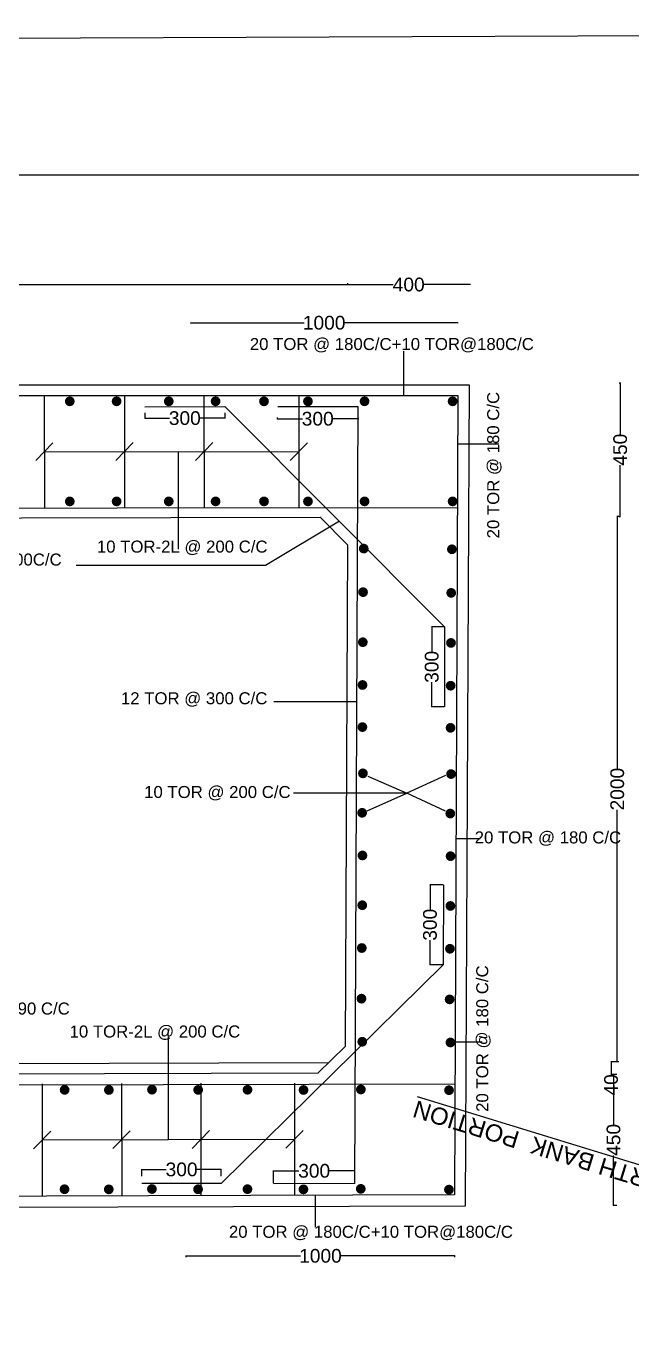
# Model space of a CAD drawing. Header units: metres. Extents: x 442 to 2947, y 212 to 1391.
# Drawn here: x 1349 to 1703, y 631 to 1391 of the extents above; entities that cross this region are included whole.
import ezdxf

# ---------------------------------------------------------------- set-up
doc = ezdxf.new("R2010")
doc.units = ezdxf.units.M
doc.header["$MEASUREMENT"] = 0
doc.layers.add('DRAWING', color=7, linetype='Continuous')
doc.layers.add('DRAWING @ 1', color=7, linetype='Continuous')
doc.styles.add('Notes', font='ARIAL_1.TTF', dxfattribs={"height": 0.1})
doc.styles.get("Standard").update_dxf_attribs({"font": 'ARIAL_1.TTF'})
doc.dimstyles.new('dig', dxfattribs={"dimtxt": 8, "dimasz": 0.18, "dimexe": 0.18, "dimexo": 0.0625, "dimgap": 0.09, "dimtad": 0, "dimdec": 4, "dimzin": 0, "dimdsep": 46, "dimtxsty": 'Standard', "dimblk": 'ARCHTICK', "dimcen": 0.09, "dimadec": 0, "dimazin": 0, "dimtfac": 1, "dimtdec": 4, "dimtofl": 0, "dimtmove": 0, "dimatfit": 3, "dimldrblk": 'ARCHTICK', "dimfxl": 0, "dimtolj": 1, "dimtzin": 0, "dimarcsym": 0})
doc.dimstyles.get("Standard").update_dxf_attribs({"dimtxt": 1, "dimasz": 1, "dimexe": 0.18, "dimexo": 0.0625, "dimgap": 0.09, "dimtad": 0, "dimtih": 1, "dimtoh": 1, "dimdec": 0, "dimzin": 0, "dimdsep": 46, "dimtxsty": 'Standard', "dimblk": 'OBLIQUE', "dimcen": 0, "dimse1": 1, "dimse2": 1, "dimadec": 0, "dimazin": 0, "dimtfac": 1, "dimtdec": 0, "dimtofl": 0, "dimtmove": 0, "dimatfit": 3, "dimfxl": 0, "dimtolj": 1, "dimtzin": 0, "dimarcsym": 0})
picture_1 = doc.add_image_def('image1.jpg', size_in_pixel=(7220, 3372))

# ---------------------------------------------------------------- blocks, each defined once
blk = doc.blocks.new('_Oblique')
at = {"color": 0, "linetype": 'ByBlock', "lineweight": -2}
blk.add_line((-0.5, -0.5), (0.5, 0.5), dxfattribs=at)
blk = doc.blocks.new('_ArchTick')
at = {"color": 0, "linetype": 'ByBlock', "const_width": 0.15}
blk.add_lwpolyline([(-0.5, -0.5), (0.5, 0.5)], dxfattribs=at)
blk = doc.blocks.new('*D117')
at = {"layer": 'Defpoints', "color": 0}
for p in [(1070.77, 1241.01), (1536.6, 1241.01), (1536.6, 1239.79)]:
    blk.add_point(p, dxfattribs=at)
at = {"layer": 'DRAWING', "color": 0, "lineweight": -2}
for p, q in [((1070.77, 1240.95), (1070.77, 1239.61)), ((1070.77, 1239.79), (1291.59, 1239.79)), ((1536.6, 1239.79), (1315.77, 1239.79)), ((1536.6, 1240.95), (1536.6, 1239.61))]:
    blk.add_line(p, q, dxfattribs=at)
at = {"layer": 'DRAWING', "color": 0, "lineweight": -2, "xscale": 0.18, "yscale": 0.18, "zscale": 0.18, "rotation": 180}
blk.add_blockref('_ArchTick', (1070.77, 1239.79), dxfattribs=at)
at = {"layer": 'DRAWING', "color": 0, "lineweight": -2, "xscale": 0.18, "yscale": 0.18, "zscale": 0.18}
blk.add_blockref('_ArchTick', (1536.6, 1239.79), dxfattribs=at)
at = {"layer": 'DRAWING', "color": 0, "insert": (1303.68, 1239.79), "char_height": 8, "attachment_point": 5}
blk.add_mtext('\\A1;2800', dxfattribs=at)
blk = doc.blocks.new('*D118')
at = {"layer": 'Defpoints', "color": 0}
for p in [(1536.69, 1240.02), (1536.69, 1239.88), (1607.89, 1240.46)]:
    blk.add_point(p, dxfattribs=at)
at = {"layer": 'DRAWING', "color": 0, "lineweight": -2}
for p, q in [((1536.69, 1239.94), (1536.69, 1240.2)), ((1536.69, 1240.02), (1563.21, 1240.02)), ((1607.89, 1240.02), (1581.36, 1240.02)), ((1607.89, 1240.4), (1607.89, 1239.84))]:
    blk.add_line(p, q, dxfattribs=at)
at = {"layer": 'DRAWING', "color": 0, "lineweight": -2, "xscale": 0.18, "yscale": 0.18, "zscale": 0.18, "rotation": 180}
blk.add_blockref('_ArchTick', (1536.69, 1240.02), dxfattribs=at)
at = {"layer": 'DRAWING', "color": 0, "lineweight": -2, "xscale": 0.18, "yscale": 0.18, "zscale": 0.18}
blk.add_blockref('_ArchTick', (1607.89, 1240.02), dxfattribs=at)
at = {"layer": 'DRAWING', "color": 0, "insert": (1572.29, 1240.02), "char_height": 8, "attachment_point": 5}
blk.add_mtext('\\A1;400', dxfattribs=at)
blk = doc.blocks.new('*D119')
at = {"layer": 'Defpoints', "color": 0}
for p in [(1444.92, 1217.82), (1444.92, 1217.73), (1600.98, 1217.82)]:
    blk.add_point(p, dxfattribs=at)
at = {"layer": 'DRAWING', "color": 0, "lineweight": -2}
for p, q in [((1444.92, 1217.76), (1444.92, 1217.55)), ((1444.92, 1217.73), (1511.3, 1217.73)), ((1600.98, 1217.73), (1534.59, 1217.73)), ((1600.98, 1217.76), (1600.98, 1217.55))]:
    blk.add_line(p, q, dxfattribs=at)
at = {"layer": 'DRAWING', "color": 0, "lineweight": -2, "xscale": 0.18, "yscale": 0.18, "zscale": 0.18, "rotation": 180}
blk.add_blockref('_ArchTick', (1444.92, 1217.73), dxfattribs=at)
at = {"layer": 'DRAWING', "color": 0, "lineweight": -2, "xscale": 0.18, "yscale": 0.18, "zscale": 0.18}
blk.add_blockref('_ArchTick', (1600.98, 1217.73), dxfattribs=at)
at = {"layer": 'DRAWING', "color": 0, "insert": (1522.95, 1217.73), "char_height": 8, "attachment_point": 5}
blk.add_mtext('\\A1;1000', dxfattribs=at)
blk = doc.blocks.new('*D122')
at = {"layer": 'Defpoints', "color": 0}
for p in [(1418.26, 1165.33), (1464.99, 1165.36), (1464.99, 1162.1)]:
    blk.add_point(p, dxfattribs=at)
at = {"layer": 'DRAWING', "color": 0, "lineweight": -2}
for p, q in [((1418.26, 1165.27), (1418.26, 1161.92)), ((1418.26, 1162.1), (1432.72, 1162.1)), ((1464.99, 1162.1), (1450.54, 1162.1)), ((1464.99, 1165.3), (1464.99, 1161.92))]:
    blk.add_line(p, q, dxfattribs=at)
at = {"layer": 'DRAWING', "color": 0, "lineweight": -2, "xscale": 0.18, "yscale": 0.18, "zscale": 0.18, "rotation": 180}
blk.add_blockref('_ArchTick', (1418.26, 1162.1), dxfattribs=at)
at = {"layer": 'DRAWING', "color": 0, "lineweight": -2, "xscale": 0.18, "yscale": 0.18, "zscale": 0.18}
blk.add_blockref('_ArchTick', (1464.99, 1162.1), dxfattribs=at)
at = {"layer": 'DRAWING', "color": 0, "insert": (1441.63, 1162.1), "char_height": 8, "attachment_point": 5}
blk.add_mtext('\\A1;300', dxfattribs=at)
blk = doc.blocks.new('*D123')
at = {"layer": 'Defpoints', "color": 0}
for p in [(1495.58, 1162.64), (1542.82, 1162.44), (1542.82, 1161.74)]:
    blk.add_point(p, dxfattribs=at)
at = {"layer": 'DRAWING', "color": 0, "lineweight": -2}
for p, q in [((1495.58, 1162.58), (1495.58, 1161.56)), ((1542.82, 1162.38), (1542.82, 1161.56)), ((1495.58, 1161.74), (1510.29, 1161.74)), ((1542.82, 1161.74), (1528.11, 1161.74))]:
    blk.add_line(p, q, dxfattribs=at)
at = {"layer": 'DRAWING', "color": 0, "lineweight": -2, "xscale": 0.18, "yscale": 0.18, "zscale": 0.18, "rotation": 180}
blk.add_blockref('_ArchTick', (1495.58, 1161.74), dxfattribs=at)
at = {"layer": 'DRAWING', "color": 0, "lineweight": -2, "xscale": 0.18, "yscale": 0.18, "zscale": 0.18}
blk.add_blockref('_ArchTick', (1542.82, 1161.74), dxfattribs=at)
at = {"layer": 'DRAWING', "color": 0, "insert": (1519.2, 1161.74), "char_height": 8, "attachment_point": 5}
blk.add_mtext('\\A1;300', dxfattribs=at)
blk = doc.blocks.new('*D131')
at = {"layer": 'Defpoints', "color": 0}
for p in [(1462.92, 723.83), (1416.59, 719.87), (1462.92, 719.87)]:
    blk.add_point(p, dxfattribs=at)
at = {"layer": 'DRAWING', "color": 0, "lineweight": -2}
for p, q in [((1416.59, 719.93), (1416.59, 724.01)), ((1416.59, 723.83), (1430.85, 723.83)), ((1462.92, 723.83), (1448.67, 723.83)), ((1462.92, 719.93), (1462.92, 724.01))]:
    blk.add_line(p, q, dxfattribs=at)
at = {"layer": 'DRAWING', "color": 0, "lineweight": -2, "xscale": 0.18, "yscale": 0.18, "zscale": 0.18, "rotation": 180}
blk.add_blockref('_ArchTick', (1416.59, 723.83), dxfattribs=at)
at = {"layer": 'DRAWING', "color": 0, "lineweight": -2, "xscale": 0.18, "yscale": 0.18, "zscale": 0.18}
blk.add_blockref('_ArchTick', (1462.92, 723.83), dxfattribs=at)
at = {"layer": 'DRAWING', "color": 0, "insert": (1439.76, 723.83), "char_height": 8, "attachment_point": 5}
blk.add_mtext('\\A1;300', dxfattribs=at)
blk = doc.blocks.new('*D132')
at = {"layer": 'Defpoints', "color": 0}
for p in [(1540.9, 723.02), (1493.36, 715.72), (1540.9, 715.51)]:
    blk.add_point(p, dxfattribs=at)
at = {"layer": 'DRAWING', "color": 0, "lineweight": -2}
for p, q in [((1493.36, 715.78), (1493.36, 723.2)), ((1493.36, 723.02), (1508.22, 723.02)), ((1540.9, 723.02), (1526.04, 723.02)), ((1540.9, 715.58), (1540.9, 723.2))]:
    blk.add_line(p, q, dxfattribs=at)
at = {"layer": 'DRAWING', "color": 0, "lineweight": -2, "xscale": 0.18, "yscale": 0.18, "zscale": 0.18, "rotation": 180}
blk.add_blockref('_ArchTick', (1493.36, 723.02), dxfattribs=at)
at = {"layer": 'DRAWING', "color": 0, "lineweight": -2, "xscale": 0.18, "yscale": 0.18, "zscale": 0.18}
blk.add_blockref('_ArchTick', (1540.9, 723.02), dxfattribs=at)
at = {"layer": 'DRAWING', "color": 0, "insert": (1517.13, 723.02), "char_height": 8, "attachment_point": 5}
blk.add_mtext('\\A1;300', dxfattribs=at)
blk = doc.blocks.new('*D133')
at = {"layer": 'Defpoints', "color": 0}
for p in [(1442.44, 672.63), (1599.14, 673.43), (1599.14, 672.63)]:
    blk.add_point(p, dxfattribs=at)
at = {"layer": 'DRAWING', "color": 0, "lineweight": -2}
for p, q in [((1442.44, 672.69), (1442.44, 673.61)), ((1442.44, 673.43), (1509.15, 673.43)), ((1599.14, 673.43), (1532.44, 673.43)), ((1599.14, 672.69), (1599.14, 673.61))]:
    blk.add_line(p, q, dxfattribs=at)
at = {"layer": 'DRAWING', "color": 0, "lineweight": -2, "xscale": 0.18, "yscale": 0.18, "zscale": 0.18, "rotation": 180}
blk.add_blockref('_ArchTick', (1442.44, 673.43), dxfattribs=at)
at = {"layer": 'DRAWING', "color": 0, "lineweight": -2, "xscale": 0.18, "yscale": 0.18, "zscale": 0.18}
blk.add_blockref('_ArchTick', (1599.14, 673.43), dxfattribs=at)
at = {"layer": 'DRAWING', "color": 0, "insert": (1520.79, 673.43), "char_height": 8, "attachment_point": 5}
blk.add_mtext('\\A1;1000', dxfattribs=at)
blk = doc.blocks.new('*D134')
at = {"layer": 'Defpoints', "color": 0}
for p in [(1584.74, 889.9), (1592.53, 889.9), (1592.4, 843.3)]:
    blk.add_point(p, dxfattribs=at)
at = {"layer": 'DRAWING', "color": 0, "lineweight": -2}
for p, q in [((1592.46, 889.9), (1584.56, 889.9)), ((1584.74, 889.9), (1584.74, 875.51)), ((1584.74, 843.3), (1584.74, 857.69)), ((1592.34, 843.3), (1584.56, 843.3))]:
    blk.add_line(p, q, dxfattribs=at)
at = {"layer": 'DRAWING', "color": 0, "lineweight": -2, "xscale": 0.18, "yscale": 0.18, "zscale": 0.18}
for p, rotation in [((1584.74, 889.9), 90), ((1584.74, 843.3), 270)]:
    blk.add_blockref('_ArchTick', p, dxfattribs=dict(at, rotation=rotation))
at = {"layer": 'DRAWING', "color": 0, "insert": (1584.74, 866.6), "char_height": 8, "attachment_point": 5, "rotation": 90}
blk.add_mtext('\\A1;300', dxfattribs=at)
blk = doc.blocks.new('*D137')
at = {"layer": 'Defpoints', "color": 0}
for p in [(1695.01, 1182.67), (1695.73, 1182.67), (1695.01, 1104.78)]:
    blk.add_point(p, dxfattribs=at)
at = {"layer": 'DRAWING', "color": 0, "lineweight": -2}
for p, q in [((1695.07, 1182.67), (1695.91, 1182.67)), ((1695.73, 1182.67), (1695.73, 1152.8)), ((1695.73, 1104.78), (1695.73, 1134.65)), ((1695.07, 1104.78), (1695.91, 1104.78))]:
    blk.add_line(p, q, dxfattribs=at)
at = {"layer": 'DRAWING', "color": 0, "lineweight": -2, "xscale": 0.18, "yscale": 0.18, "zscale": 0.18}
for p, rotation in [((1695.73, 1182.67), 90), ((1695.73, 1104.78), 270)]:
    blk.add_blockref('_ArchTick', p, dxfattribs=dict(at, rotation=rotation))
at = {"layer": 'DRAWING', "color": 0, "insert": (1695.73, 1143.72), "char_height": 8, "attachment_point": 5, "rotation": 90}
blk.add_mtext('\\A1;450', dxfattribs=at)
blk = doc.blocks.new('*D138')
at = {"layer": 'Defpoints', "color": 0}
for p in [(1695.01, 1104.78), (1694.03, 786.63), (1695.01, 786.63)]:
    blk.add_point(p, dxfattribs=at)
at = {"layer": 'DRAWING', "color": 0, "lineweight": -2}
for p, q in [((1694.94, 1104.78), (1693.85, 1104.78)), ((1694.03, 1104.78), (1694.03, 957.8)), ((1694.03, 786.63), (1694.03, 933.62)), ((1694.94, 786.63), (1693.85, 786.63))]:
    blk.add_line(p, q, dxfattribs=at)
at = {"layer": 'DRAWING', "color": 0, "lineweight": -2, "xscale": 0.18, "yscale": 0.18, "zscale": 0.18}
for p, rotation in [((1694.03, 1104.78), 90), ((1694.03, 786.63), 270)]:
    blk.add_blockref('_ArchTick', p, dxfattribs=dict(at, rotation=rotation))
at = {"layer": 'DRAWING', "color": 0, "insert": (1694.03, 945.71), "char_height": 8, "attachment_point": 5, "rotation": 90}
blk.add_mtext('\\A1;2000', dxfattribs=at)
blk = doc.blocks.new('*D139')
at = {"layer": 'Defpoints', "color": 0}
for p in [(1693.85, 786.63), (1690.4, 779.34), (1693.85, 779.34)]:
    blk.add_point(p, dxfattribs=at)
at = {"layer": 'DRAWING', "color": 0, "lineweight": -2}
for p, q in [((1693.79, 786.63), (1690.22, 786.63)), ((1690.4, 786.63), (1690.4, 779.34)), ((1693.79, 779.34), (1690.22, 779.34)), ((1690.4, 779.34), (1690.4, 779.16))]:
    blk.add_line(p, q, dxfattribs=at)
at = {"layer": 'DRAWING', "color": 0, "lineweight": -2, "xscale": 0.18, "yscale": 0.18, "zscale": 0.18}
for p, rotation in [((1690.4, 786.63), 90), ((1690.4, 779.34), 270)]:
    blk.add_blockref('_ArchTick', p, dxfattribs=dict(at, rotation=rotation))
at = {"layer": 'DRAWING', "color": 0, "insert": (1690.4, 773.19), "char_height": 8, "attachment_point": 5, "rotation": 90}
blk.add_mtext('\\A1;40', dxfattribs=at)
blk = doc.blocks.new('*D140')
at = {"layer": 'Defpoints', "color": 0}
for p in [(1693.79, 779.34), (1691.82, 702.84), (1693.79, 702.84)]:
    blk.add_point(p, dxfattribs=at)
at = {"layer": 'DRAWING', "color": 0, "lineweight": -2}
for p, q in [((1693.73, 779.34), (1691.64, 779.34)), ((1691.82, 779.34), (1691.82, 750.16)), ((1691.82, 702.84), (1691.82, 732.01)), ((1693.73, 702.84), (1691.64, 702.84))]:
    blk.add_line(p, q, dxfattribs=at)
at = {"layer": 'DRAWING', "color": 0, "lineweight": -2, "xscale": 0.18, "yscale": 0.18, "zscale": 0.18}
for p, rotation in [((1691.82, 779.34), 90), ((1691.82, 702.84), 270)]:
    blk.add_blockref('_ArchTick', p, dxfattribs=dict(at, rotation=rotation))
at = {"layer": 'DRAWING', "color": 0, "insert": (1691.82, 741.09), "char_height": 8, "attachment_point": 5, "rotation": 90}
blk.add_mtext('\\A1;450', dxfattribs=at)
blk = doc.blocks.new('*D160')
at = {"layer": 'Defpoints', "color": 0}
for p in [(1585.75, 1040.46), (1593.26, 1040.46), (1593.11, 993.63)]:
    blk.add_point(p, dxfattribs=at)
at = {"layer": 'DRAWING', "color": 0, "lineweight": -2}
for p, q in [((1593.2, 1040.46), (1585.57, 1040.46)), ((1585.75, 1040.46), (1585.75, 1025.95)), ((1585.75, 993.63), (1585.75, 1008.13)), ((1593.04, 993.63), (1585.57, 993.63))]:
    blk.add_line(p, q, dxfattribs=at)
at = {"layer": 'DRAWING', "color": 0, "lineweight": -2, "xscale": 0.18, "yscale": 0.18, "zscale": 0.18}
for p, rotation in [((1585.75, 1040.46), 90), ((1585.75, 993.63), 270)]:
    blk.add_blockref('_ArchTick', p, dxfattribs=dict(at, rotation=rotation))
at = {"layer": 'DRAWING', "color": 0, "insert": (1585.75, 1017.04), "char_height": 8, "attachment_point": 5, "rotation": 90}
blk.add_mtext('\\A1;300', dxfattribs=at)

msp = doc.modelspace()

# ---------------------------------------------------------------- hatches: boundary and pattern name
at = {"layer": 'DRAWING'}
h = msp.add_hatch(color=256, dxfattribs=at)
edge = h.paths.add_edge_path()
edge.add_arc((1374.52301, 1171.93747), 2.86135, 0, 360)
h = msp.add_hatch(color=256, dxfattribs=at)
edge = h.paths.add_edge_path()
edge.add_arc((1401.8329, 1171.93747), 2.86135, 0, 360)
h = msp.add_hatch(color=256, dxfattribs=at)
edge = h.paths.add_edge_path()
edge.add_arc((1432.28646, 1171.93747), 2.86135, 0, 360)
h = msp.add_hatch(color=256, dxfattribs=at)
edge = h.paths.add_edge_path()
edge.add_arc((1459.59636, 1171.93747), 2.86135, 0, 360)
h = msp.add_hatch(color=256, dxfattribs=at)
edge = h.paths.add_edge_path()
edge.add_arc((1487.85892, 1171.93747), 2.86135, 0, 360)
h = msp.add_hatch(color=256, dxfattribs=at)
edge = h.paths.add_edge_path()
edge.add_arc((1513.50594, 1171.93747), 2.86135, 0, 360)
h = msp.add_hatch(color=256, dxfattribs=at)
edge = h.paths.add_edge_path()
edge.add_arc((1546.53185, 1171.93747), 2.86135, 0, 360)
h = msp.add_hatch(color=256, dxfattribs=at)
edge = h.paths.add_edge_path()
edge.add_arc((1597.91396, 1171.93747), 2.86135, 0, 360)
h = msp.add_hatch(color=256, dxfattribs=at)
edge = h.paths.add_edge_path()
edge.add_arc((1374.52301, 1113.55304), 2.86135, 0, 360)
h = msp.add_hatch(color=256, dxfattribs=at)
edge = h.paths.add_edge_path()
edge.add_arc((1401.8329, 1113.55304), 2.86135, 0, 360)
h = msp.add_hatch(color=256, dxfattribs=at)
edge = h.paths.add_edge_path()
edge.add_arc((1432.28646, 1113.55304), 2.86135, 0, 360)
h = msp.add_hatch(color=256, dxfattribs=at)
edge = h.paths.add_edge_path()
edge.add_arc((1459.59636, 1113.55304), 2.86135, 0, 360)
h = msp.add_hatch(color=256, dxfattribs=at)
edge = h.paths.add_edge_path()
edge.add_arc((1487.85892, 1113.55304), 2.86135, 0, 360)
h = msp.add_hatch(color=256, dxfattribs=at)
edge = h.paths.add_edge_path()
edge.add_arc((1513.50594, 1113.55304), 2.86135, 0, 360)
h = msp.add_hatch(color=256, dxfattribs=at)
edge = h.paths.add_edge_path()
edge.add_arc((1546.53185, 1113.55304), 2.86135, 0, 360)
h = msp.add_hatch(color=256, dxfattribs=at)
edge = h.paths.add_edge_path()
edge.add_arc((1597.91396, 1113.55304), 2.86135, 0, 360)
h = msp.add_hatch(color=256, dxfattribs=at)
edge = h.paths.add_edge_path()
edge.add_arc((1546.05526, 1086.03829), 2.86135, 0, 360)
h = msp.add_hatch(color=256, dxfattribs=at)
edge = h.paths.add_edge_path()
edge.add_arc((1597.49824, 1085.61254), 2.86135, 0, 360)
h = msp.add_hatch(color=256, dxfattribs=at)
edge = h.paths.add_edge_path()
edge.add_arc((1545.65617, 1060.6141), 2.86135, 0, 360)
h = msp.add_hatch(color=256, dxfattribs=at)
edge = h.paths.add_edge_path()
edge.add_arc((1597.09915, 1060.18835), 2.86135, 0, 360)
h = msp.add_hatch(color=256, dxfattribs=at)
edge = h.paths.add_edge_path()
edge.add_arc((1545.53102, 1031.43109), 2.86135, 0, 360)
h = msp.add_hatch(color=256, dxfattribs=at)
edge = h.paths.add_edge_path()
edge.add_arc((1596.97399, 1031.00535), 2.86135, 0, 360)
h = msp.add_hatch(color=256, dxfattribs=at)
edge = h.paths.add_edge_path()
edge.add_arc((1545.33572, 1006.46665), 2.86135, 0, 360)
h = msp.add_hatch(color=256, dxfattribs=at)
edge = h.paths.add_edge_path()
edge.add_arc((1596.77869, 1006.04091), 2.86135, 0, 360)
h = msp.add_hatch(color=256, dxfattribs=at)
edge = h.paths.add_edge_path()
edge.add_arc((1545.27227, 981.90304), 2.86135, 0, 360)
h = msp.add_hatch(color=256, dxfattribs=at)
edge = h.paths.add_edge_path()
edge.add_arc((1596.71524, 981.4773), 2.86135, 0, 360)
h = msp.add_hatch(color=256, dxfattribs=at)
edge = h.paths.add_edge_path()
edge.add_arc((1545.5699, 954.91987), 2.86135, 0, 360)
h = msp.add_hatch(color=256, dxfattribs=at)
edge = h.paths.add_edge_path()
edge.add_arc((1597.01288, 954.49413), 2.86135, 0, 360)
h = msp.add_hatch(color=256, dxfattribs=at)
edge = h.paths.add_edge_path()
edge.add_arc((1545.11657, 931.90914), 2.86135, 0, 360)
h = msp.add_hatch(color=256, dxfattribs=at)
edge = h.paths.add_edge_path()
edge.add_arc((1596.55955, 931.48339), 2.86135, 0, 360)
h = msp.add_hatch(color=256, dxfattribs=at)
edge = h.paths.add_edge_path()
edge.add_arc((1545.29456, 907.02782), 2.86135, 0, 360)
h = msp.add_hatch(color=256, dxfattribs=at)
edge = h.paths.add_edge_path()
edge.add_arc((1596.73753, 906.60208), 2.86135, 0, 360)
h = msp.add_hatch(color=256, dxfattribs=at)
edge = h.paths.add_edge_path()
edge.add_arc((1545.20144, 877.99315), 2.86135, 0, 360)
h = msp.add_hatch(color=256, dxfattribs=at)
edge = h.paths.add_edge_path()
edge.add_arc((1596.64442, 877.56741), 2.86135, 0, 360)
h = msp.add_hatch(color=256, dxfattribs=at)
edge = h.paths.add_edge_path()
edge.add_arc((1544.92699, 853.01979), 2.86135, 0, 360)
h = msp.add_hatch(color=256, dxfattribs=at)
edge = h.paths.add_edge_path()
edge.add_arc((1596.36997, 852.59404), 2.86135, 0, 360)
h = msp.add_hatch(color=256, dxfattribs=at)
edge = h.paths.add_edge_path()
edge.add_arc((1544.74566, 823.48632), 2.86135, 0, 360)
h = msp.add_hatch(color=256, dxfattribs=at)
edge = h.paths.add_edge_path()
edge.add_arc((1596.18863, 823.06058), 2.86135, 0, 360)
h = msp.add_hatch(color=256, dxfattribs=at)
edge = h.paths.add_edge_path()
edge.add_arc((1545.19738, 798.34943), 2.86135, 0, 360)
h = msp.add_hatch(color=256, dxfattribs=at)
edge = h.paths.add_edge_path()
edge.add_arc((1596.64036, 797.92369), 2.86135, 0, 360)
h = msp.add_hatch(color=256, dxfattribs=at)
edge = h.paths.add_edge_path()
edge.add_arc((1371.4984, 770.27845), 2.86135, 0, 360)
h = msp.add_hatch(color=256, dxfattribs=at)
edge = h.paths.add_edge_path()
edge.add_arc((1397.32991, 770.2169), 2.86135, 0, 360)
h = msp.add_hatch(color=256, dxfattribs=at)
edge = h.paths.add_edge_path()
edge.add_arc((1422.48593, 770.40155), 2.86135, 0, 360)
h = msp.add_hatch(color=256, dxfattribs=at)
edge = h.paths.add_edge_path()
edge.add_arc((1449.42623, 770.27845), 2.86135, 0, 360)
h = msp.add_hatch(color=256, dxfattribs=at)
edge = h.paths.add_edge_path()
edge.add_arc((1478.24318, 770.34), 2.86135, 0, 360)
h = msp.add_hatch(color=256, dxfattribs=at)
edge = h.paths.add_edge_path()
edge.add_arc((1510.91253, 770.2169), 2.86135, 0, 360)
h = msp.add_hatch(color=256, dxfattribs=at)
edge = h.paths.add_edge_path()
edge.add_arc((1544.37839, 770.50643), 2.86135, 0, 360)
h = msp.add_hatch(color=256, dxfattribs=at)
edge = h.paths.add_edge_path()
edge.add_arc((1595.82137, 770.08068), 2.86135, 0, 360)
h = msp.add_hatch(color=256, dxfattribs=at)
edge = h.paths.add_edge_path()
edge.add_arc((1371.45683, 712.31044), 2.86135, 0, 360)
h = msp.add_hatch(color=256, dxfattribs=at)
edge = h.paths.add_edge_path()
edge.add_arc((1397.28835, 712.24889), 2.86135, 0, 360)
h = msp.add_hatch(color=256, dxfattribs=at)
edge = h.paths.add_edge_path()
edge.add_arc((1422.44436, 712.43354), 2.86135, 0, 360)
h = msp.add_hatch(color=256, dxfattribs=at)
edge = h.paths.add_edge_path()
edge.add_arc((1449.38466, 712.31044), 2.86135, 0, 360)
h = msp.add_hatch(color=256, dxfattribs=at)
edge = h.paths.add_edge_path()
edge.add_arc((1478.20162, 712.37199), 2.86135, 0, 360)
h = msp.add_hatch(color=256, dxfattribs=at)
edge = h.paths.add_edge_path()
edge.add_arc((1510.87096, 712.24889), 2.86135, 0, 360)
h = msp.add_hatch(color=256, dxfattribs=at)
edge = h.paths.add_edge_path()
edge.add_arc((1544.33683, 712.53842), 2.86135, 0, 360)
h = msp.add_hatch(color=256, dxfattribs=at)
edge = h.paths.add_edge_path()
edge.add_arc((1595.7798, 712.11268), 2.86135, 0, 360)

# ---------------------------------------------------------------- linework, layer by layer
for points in [[(919.85559, 1304.05649), (2386.61956, 1304.05649), (2386.61956, 300.04617), (919.85559, 300.04617)], [(999.01241, 1181.62111), (1607.59348, 1181.62111), (1605.20117, 702.38479), (997.03921, 700.69631)], [(1005.09616, 1175.38814), (1600.87444, 1175.42638), (1599.04102, 709.01307), (1003.69791, 707.20342)]]:
    msp.add_lwpolyline(points, close=True, dxfattribs=at)
for points in [[(1359.64259, 1175.29216), (1359.69921, 1109.75844)], [(1406.43722, 1175.42043), (1406.49384, 1109.8867)], [(1452.82786, 1175.37266), (1452.88447, 1109.83894)], [(1508.12266, 1175.42043), (1508.17927, 1109.8867)], [(1418.26471, 1168.80442), (1464.99245, 1168.86537), (1593.25945, 1040.45702), (1593.10523, 993.62626)], [(1493.3555, 715.71693), (1540.90156, 715.86081), (1542.84218, 1168.62668), (1495.90211, 1168.62668)], [(1364.72026, 1147.73931), (1354.62146, 1137.40696)], [(1411.51493, 1147.81974), (1401.41613, 1137.48739)], [(1457.90552, 1147.81981), (1447.80672, 1137.48746)], [(1513.2004, 1147.77193), (1503.10161, 1137.43958)], [(1359.6709, 1142.5253), (1508.15096, 1142.65357)], [(1004.89924, 1109.45194), (1600.61713, 1109.96656)], [(1067.57397, 794.21202), (1068.35744, 1087.69969), (1084.51741, 1103.42173), (1520.62723, 1104.28248), (1536.48504, 1088.21463), (1535.27509, 795.59145), (1519.31027, 780.06057), (1083.53387, 778.73904), (1067.57397, 794.21202)], [(1592.52666, 889.9032), (1592.39929, 843.30206), (1462.92079, 715.65816), (1416.59329, 715.65816)], [(1077.16281, 784.91572), (1525.57681, 786.15678)], [(1003.89256, 772.37748), (1599.29558, 773.76962)], [(1358.34353, 773.81533), (1358.40015, 708.2816)], [(1404.75058, 773.95639), (1404.80719, 708.42266)], [(1450.9356, 774.09678), (1450.99221, 708.56305)], [(1505.67034, 774.26315), (1505.72695, 708.72943)], [(1363.42124, 746.21464), (1353.32244, 735.88229)], [(1409.82828, 746.3557), (1399.72948, 736.02335)], [(1456.0133, 746.49609), (1445.9145, 736.16374)], [(1510.74805, 746.66247), (1500.64925, 736.33011)], [(1358.37184, 741.04846), (1505.69865, 741.49629)]]:
    msp.add_lwpolyline(points, dxfattribs=at)

# ---------------------------------------------------------------- texts
for s, p in [('20 TOR @ 180C/C+10 TOR@180C/C', (1479.57625, 1201.85365)), ('10 TOR-2L @ 200 C/C', (1390.33655, 1083.68444)), ('12 TOR HAUNCH BARS @ 200C/C', (1213.14811, 1076.13144)), ('12 TOR @ 300 C/C', (1404.35961, 995.2181)), ('10 TOR @ 200 C/C', (1417.91001, 940.5395)), ('20 TOR @ 180 C/C', (1610.81123, 914.05708)), ('25 TOR @ 190 C/C', (1289.05433, 814.21818)), ('10 TOR-2L @ 200 C/C', (1374.40209, 800.83029)), ('20 TOR @ 180C/C+10 TOR@180C/C', (1467.37585, 683.99087))]:
    msp.add_text(s, height=7, dxfattribs=at).set_placement(p)
for p in [(1625.0914, 1091.98918), (1618.71819, 757.4602)]:
    msp.add_text('20 TOR @ 180 C/C', height=7, rotation=90, dxfattribs=at).set_placement(p)
at = {"layer": 'DRAWING @ 1', "style": 'Notes'}
msp.add_text('%%UR.C.C DETAILS OF BOX UNDER EARTH BANK  PORTION', height=10, rotation=162.91013319, dxfattribs=at).set_placement((1935.17694, 654.11771))

# ---------------------------------------------------------------- dimensions: what is measured, and where the dimension line sits
at = {"layer": 'DRAWING'}
for base, p1, p2, text, picture, middle in [((1536.59998, 1239.7853), (1070.76634, 1241.00851), (1536.59998, 1241.00851), '2800', '*D117', (1303.68316, 1239.7853)), ((1536.68998, 1240.0152), (1607.88722, 1240.46447), (1536.68998, 1239.8753), '400', '*D118', (1572.2886, 1240.0152)), ((1444.9185, 1217.73019), (1600.97817, 1217.81924), (1444.9185, 1217.81924), '1000', '*D119', (1522.94834, 1217.73019)), ((1464.99245, 1162.09642), (1418.26471, 1165.32917), (1464.99245, 1165.35964), '300', '*D122', (1441.62858, 1162.09642)), ((1542.81567, 1161.7377), (1495.58153, 1162.64353), (1542.81567, 1162.44107), '300', '*D123', (1519.1986, 1161.7377)), ((1462.92079, 723.83489), (1416.59329, 719.86777), (1462.92079, 719.86777), '300', '*D131', (1439.75704, 723.83489)), ((1540.90007, 723.01692), (1493.3555, 715.71693), (1540.90007, 715.51314), '300', '*D132', (1517.12778, 723.01692)), ((1599.13995, 673.42722), (1442.44441, 672.62876), (1599.13995, 672.62876), '1000', '*D133', (1520.79218, 673.42722))]:
    dim = msp.add_linear_dim(base=base, p1=p1, p2=p2, text=text, dimstyle='dig', dxfattribs=at)
    dim.commit()
    dim.dimension.update_dxf_attribs({"geometry": picture, "text_midpoint": middle})
for base, p1, p2, text, picture, middle in [((1695.73394, 1182.66814), (1695.00744, 1104.78186), (1695.00744, 1182.66814), '450', '*D137', (1695.73394, 1143.725)), ((1694.03019, 786.63402), (1695.00744, 1104.78186), (1695.00744, 786.63402), '2000', '*D138', (1694.03019, 945.70794)), ((1585.75491, 1040.45702), (1593.10523, 993.62626), (1593.25945, 1040.45702), '300', '*D160', (1585.75491, 1017.04164)), ((1584.74091, 889.9032), (1592.39929, 843.30206), (1592.52666, 889.9032), '300', '*D134', (1584.74091, 866.60263)), ((1690.40334, 779.33601), (1693.85019, 786.63402), (1693.85019, 779.33601), '40', '*D139', (1690.40334, 773.1888)), ((1691.8231, 702.84251), (1693.78769, 779.33601), (1693.78769, 702.84251), '450', '*D140', (1691.8231, 741.08926))]:
    dim = msp.add_linear_dim(base=base, p1=p1, p2=p2, angle=90, text=text, dimstyle='dig', dxfattribs=at)
    dim.commit()
    dim.dimension.update_dxf_attribs({"geometry": picture, "text_midpoint": middle})

# ---------------------------------------------------------------- pictures from other files: only their frames are drawn
at = {"color": 2}
image = msp.add_image(picture_1, insert=(447.55486, 212.25104), size_in_units=(2499.85221, 1167.521), rotation=0.25419036, dxfattribs=dict(at, fade=40))
image.dxf.flags = 7

# ---------------------------------------------------------------- leaders
at = {"layer": 'DRAWING'}
for points in [[(1569.44456, 1175.42437), (1569.44456, 1201.2289)], [(1600.76344, 1147.18791), (1624.9214, 1147.18791)], [(1437.80999, 1142.5928), (1437.80999, 1085.68807)], [(1531.85215, 1101.93199), (1488.73607, 1076.17413), (1378.27852, 1076.17413)], [(1542.10474, 996.57503), (1493.62194, 996.57503)], [(1548.49462, 953.35458), (1571.12705, 943.30126)], [(1593.85262, 953.72693), (1571.12705, 943.30126)], [(1571.12705, 943.30126), (1505.11062, 943.30126)], [(1548.02893, 933.06177), (1571.12705, 943.30126)], [(1593.75948, 932.8756), (1571.12705, 943.30126)], [(1599.85828, 916.91899), (1613.91271, 916.91899)], [(1432.03524, 741.27238), (1432.03524, 801.17901)], [(1599.39216, 798.33943), (1615.1854, 798.33943)], [(1517.65773, 708.76569), (1517.65773, 690.23101)]]:
    msp.add_leader(points, dimstyle='Standard', override={"dimgap": 0.09, "dimtad": 0}, dxfattribs=at)

doc.saveas('drawing.dxf')
